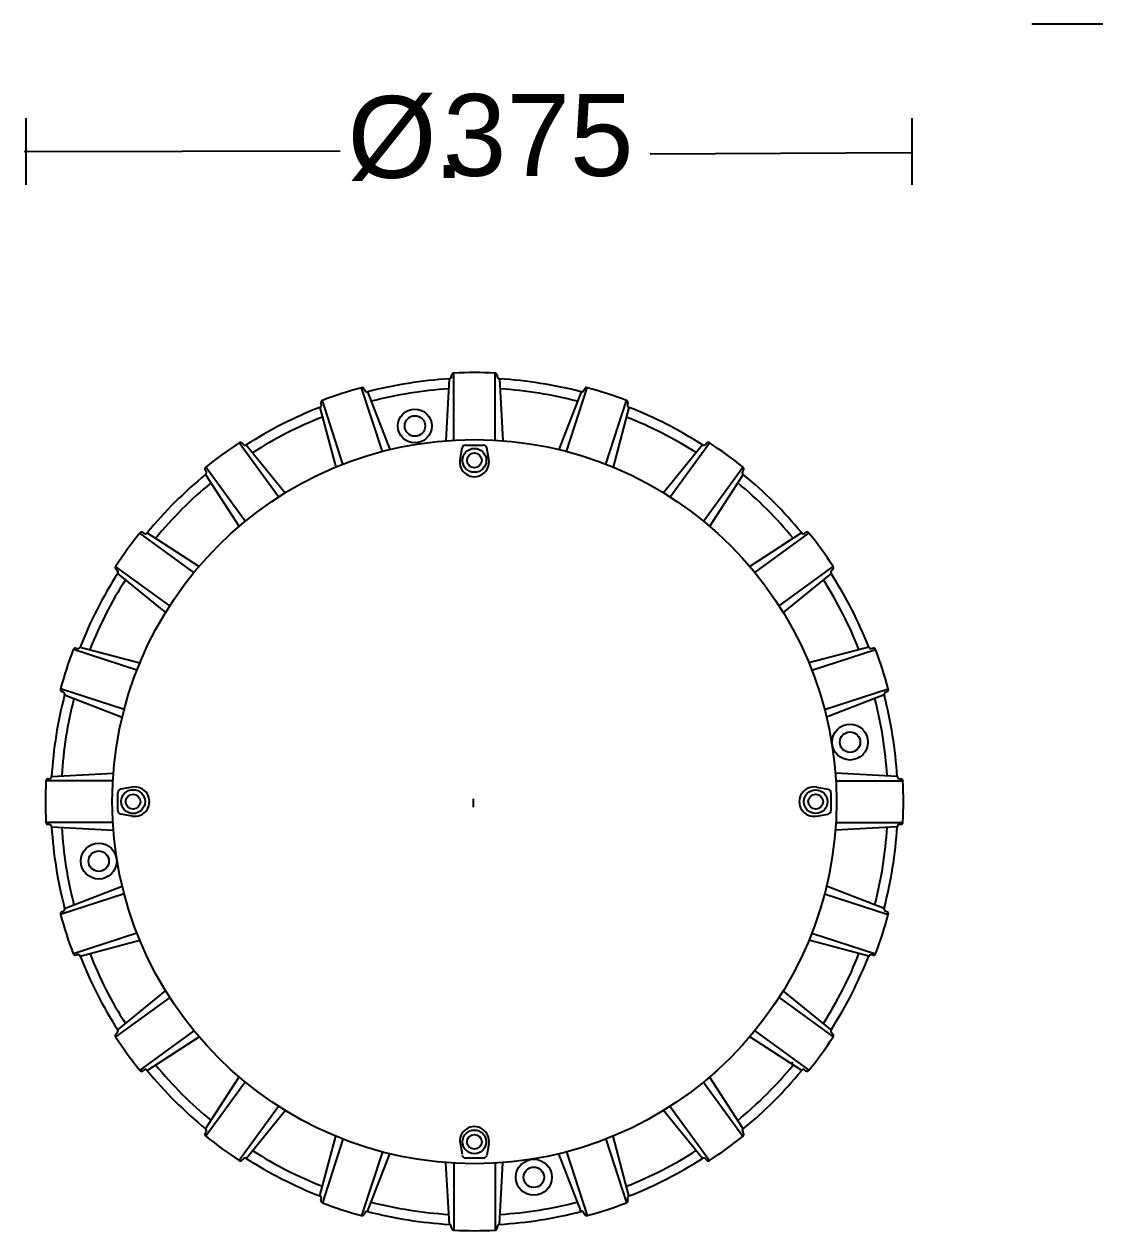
# Model space of a CAD drawing. Extents: x 0 to 223, y 0 to 319.
# Drawn here: x 63.7 to 183.9, y 0.5 to 135 of the extents above; entities that cross this region are included whole.
import ezdxf

# ---------------------------------------------------------------- set-up
doc = ezdxf.new("R2010")
doc.units = 0
doc.layers.add('LIVELLO_1', color=160, linetype='Continuous')
doc.styles.add('STD', font='txt')

# ---------------------------------------------------------------- blocks, each defined once
blk = doc.blocks.new('AI9-BLK1')
at = {"layer": 'LIVELLO_1', "color": 7}
for p, q in [((72.69, -24.86), (64.77, -24.86)), ((-47.38, -35.35), (-47.38, -42.79)), ((51.4, -35.35), (51.4, -42.79)), ((-47.58, -39.04), (-12.35, -39)), ((22.21, -39.33), (51.33, -39.16)), ((-0.18, -64.41), (-0.56, -71.29)), ((0.07, -64.15), (0.08, -64)), ((0.08, -64.01), (0.08, -64)), ((0.32, -63.77), (0.32, -63.77)), ((0.32, -71.23), (0.32, -63.77)), ((4.94, -63.77), (4.92, -63.77)), ((4.92, -63.77), (4.93, -63.77)), ((4.93, -71.23), (4.93, -63.77)), ((5.16, -64), (5.17, -64.15)), ((5.41, -64.41), (5.8, -71.29)), ((-9.95, -65.4), (-9.95, -65.39)), ((-9.94, -65.4), (-9.95, -65.4)), ((-7.64, -72.49), (-9.95, -65.4)), ((-9.29, -65.85), (-6.79, -72.27)), ((14.52, -65.85), (12.04, -72.27)), ((12.89, -72.49), (15.19, -65.4)), ((14.84, -65.68), (14.89, -65.54)), ((14.9, -65.55), (14.89, -65.54)), ((15.19, -65.4), (15.2, -65.4)), ((-14.45, -67.26), (-14.49, -67.12)), ((-14.48, -67.12), (-14.49, -67.12)), ((-14.33, -66.83), (-14.32, -66.82)), ((-12.03, -73.91), (-14.33, -66.83)), ((17.27, -73.91), (19.57, -66.83)), ((19.58, -66.83), (19.57, -66.82)), ((19.57, -66.82), (19.58, -66.82)), ((19.73, -67.12), (19.69, -67.26)), ((-14.6, -67.58), (-12.84, -74.24)), ((19.84, -67.58), (18.08, -74.24)), ((-23.58, -71.54), (-23.6, -71.55)), ((-23.6, -71.55), (-23.59, -71.54)), ((-19.21, -77.57), (-23.59, -71.54)), ((-23.26, -71.59), (-23.17, -71.7)), ((-22.82, -71.77), (-18.47, -77.11)), ((1.02, -73.4), (1.25, -72.11)), ((1.62, -71.8), (3.63, -71.8)), ((4.23, -73.4), (4, -72.11)), ((28.06, -71.77), (23.71, -77.11)), ((24.45, -77.57), (28.83, -71.54)), ((28.41, -71.7), (28.5, -71.59)), ((28.51, -71.59), (28.5, -71.59)), ((28.83, -71.54), (28.84, -71.55)), ((-27.3, -74.7), (-27.38, -74.58)), ((-27.37, -74.58), (-27.38, -74.58)), ((-27.34, -75.06), (-23.61, -80.85)), ((-27.32, -74.25), (-27.31, -74.24)), ((-22.94, -80.28), (-27.32, -74.25)), ((28.18, -80.28), (32.56, -74.25)), ((32.58, -75.05), (28.85, -80.85)), ((32.57, -74.26), (32.56, -74.24)), ((32.56, -74.24), (32.57, -74.24)), ((-34.66, -81.59), (-34.67, -81.6)), ((-34.67, -81.6), (-34.67, -81.59)), ((-28.64, -85.98), (-34.67, -81.6)), ((-34.34, -81.54), (-34.21, -81.62)), ((-33.87, -81.58), (-28.07, -85.31)), ((39.1, -81.57), (33.32, -85.31)), ((33.88, -85.98), (39.91, -81.6)), ((39.46, -81.62), (39.59, -81.54)), ((39.58, -81.55), (39.59, -81.54)), ((39.91, -81.6), (39.92, -81.6)), ((-37.38, -85.33), (-37.37, -85.32)), ((-31.35, -89.71), (-37.38, -85.33)), ((-37.21, -85.75), (-37.33, -85.65)), ((-37.33, -85.65), (-37.33, -85.65)), ((36.59, -89.71), (42.62, -85.33)), ((42.39, -86.09), (37.06, -90.45)), ((42.58, -85.65), (42.46, -85.75)), ((42.63, -85.34), (42.62, -85.32)), ((42.62, -85.32), (42.63, -85.32)), ((-37.15, -86.1), (-31.81, -90.45)), ((-42.09, -94.58), (-42.1, -94.59)), ((-42.1, -94.59), (-42.1, -94.59)), ((-35, -96.89), (-42.09, -94.59)), ((-41.8, -94.43), (-41.66, -94.47)), ((-41.34, -94.32), (-34.68, -96.08)), ((46.58, -94.32), (39.92, -96.08)), ((40.25, -96.89), (47.34, -94.59)), ((46.9, -94.47), (47.05, -94.43)), ((47.04, -94.44), (47.05, -94.43)), ((47.34, -94.59), (47.34, -94.59)), ((-43.52, -98.97), (-43.52, -98.96)), ((-36.43, -101.28), (-43.52, -98.97)), ((-43.23, -99.32), (-43.37, -99.27)), ((-43.37, -99.27), (-43.37, -99.27)), ((41.67, -101.28), (48.76, -98.97)), ((48.62, -99.27), (48.48, -99.32)), ((48.76, -98.98), (48.76, -98.96)), ((48.76, -98.96), (48.77, -98.96)), ((-43.06, -99.64), (-36.64, -102.13)), ((48.3, -99.63), (41.89, -102.13)), ((-44.51, -108.75), (-37.63, -108.36)), ((49.75, -108.74), (42.87, -108.36)), ((-45.14, -109.23), (-45.15, -109.24)), ((-45.15, -109.24), (-45.15, -109.23)), ((-37.69, -109.23), (-45.14, -109.23)), ((-44.92, -109), (-44.77, -108.99)), ((-35.52, -109.93), (-36.81, -110.16)), ((40.76, -109.93), (42.05, -110.16)), ((42.93, -109.23), (50.39, -109.23)), ((50.01, -108.99), (50.16, -109)), ((50.15, -109), (50.16, -109)), ((50.39, -109.23), (50.39, -109.24)), ((50.39, -109.24), (50.4, -109.23)), ((-37.12, -112.54), (-37.12, -110.54)), ((2.53, -112.15), (2.53, -111.23)), ((42.37, -110.54), (42.37, -112.54)), ((-35.52, -113.15), (-36.81, -112.92)), ((40.76, -113.15), (42.05, -112.92)), ((-45.14, -113.85), (-45.15, -113.84)), ((-37.69, -113.85), (-45.14, -113.85)), ((-44.77, -114.09), (-44.92, -114.08)), ((-44.91, -114.08), (-44.92, -114.08)), ((-44.51, -114.34), (-37.63, -114.72)), ((49.75, -114.33), (42.87, -114.72)), ((42.93, -113.85), (50.39, -113.85)), ((50.16, -114.08), (50.01, -114.09)), ((50.39, -113.85), (50.39, -113.84)), ((50.39, -113.84), (50.4, -113.84)), ((-43.06, -123.45), (-36.64, -120.96)), ((48.31, -123.44), (41.89, -120.96)), ((-36.43, -121.8), (-43.52, -124.11)), ((41.67, -121.8), (48.76, -124.11)), ((-43.37, -123.81), (-43.23, -123.76)), ((48.48, -123.76), (48.62, -123.81)), ((-43.52, -124.1), (-43.52, -124.12)), ((-43.52, -124.12), (-43.52, -124.11)), ((48.61, -123.81), (48.62, -123.81)), ((48.76, -124.11), (48.76, -124.12)), ((-35, -126.19), (-42.09, -128.49)), ((40.25, -126.19), (47.34, -128.49)), ((-41.33, -128.76), (-34.68, -127)), ((46.58, -128.75), (39.92, -127)), ((-42.09, -128.49), (-42.1, -128.49)), ((-41.66, -128.61), (-41.8, -128.65)), ((-41.8, -128.64), (-41.8, -128.65)), ((47.05, -128.65), (46.9, -128.61)), ((47.33, -128.5), (47.34, -128.49)), ((47.34, -128.49), (47.34, -128.49)), ((-37.14, -136.98), (-31.81, -132.63)), ((42.39, -136.98), (37.06, -132.63)), ((-31.35, -133.37), (-37.38, -137.75)), ((36.59, -133.37), (42.62, -137.75)), ((-28.64, -137.1), (-34.67, -141.48)), ((33.88, -137.1), (39.91, -141.48)), ((-37.38, -137.74), (-37.37, -137.76)), ((-37.37, -137.76), (-37.38, -137.75)), ((-37.33, -137.42), (-37.21, -137.33)), ((-33.86, -141.51), (-28.07, -137.77)), ((39.11, -141.5), (33.32, -137.77)), ((42.46, -137.33), (42.58, -137.42)), ((42.57, -137.43), (42.58, -137.42)), ((42.62, -137.75), (42.62, -137.76)), ((38, -140.74), (38.14, -140.53)), ((-34.67, -141.48), (-34.67, -141.48)), ((-34.21, -141.46), (-34.34, -141.54)), ((-34.34, -141.53), (-34.34, -141.54)), ((-27.34, -148.03), (-23.61, -142.23)), ((32.59, -148.02), (28.85, -142.23)), ((39.59, -141.54), (39.46, -141.46)), ((39.91, -141.49), (39.92, -141.48)), ((39.92, -141.48), (39.92, -141.49)), ((-22.94, -142.8), (-27.32, -148.83)), ((28.18, -142.8), (32.56, -148.83)), ((-19.21, -145.51), (-23.59, -151.54)), ((-22.81, -151.31), (-18.47, -145.97)), ((28.06, -151.31), (23.71, -145.97)), ((24.45, -145.51), (28.83, -151.54)), ((-27.38, -148.5), (-27.3, -148.38)), ((-27.33, -148.82), (-27.31, -148.83)), ((-27.31, -148.83), (-27.32, -148.83)), ((-14.6, -155.5), (-12.84, -148.84)), ((-12.03, -149.17), (-14.33, -156.26)), ((17.27, -149.17), (19.57, -156.26)), ((19.85, -155.49), (18.08, -148.84)), ((32.54, -148.38), (32.62, -148.5)), ((32.56, -148.83), (32.56, -148.83)), ((32.62, -148.5), (32.62, -148.5)), ((-7.64, -150.59), (-9.95, -157.68)), ((1.02, -149.56), (1.25, -150.85)), ((4.23, -149.68), (4, -150.97)), ((12.89, -150.59), (15.19, -157.68)), ((-23.59, -151.54), (-23.6, -151.53)), ((-23.17, -151.38), (-23.26, -151.49)), ((-23.26, -151.48), (-23.26, -151.49)), ((-9.28, -157.22), (-6.79, -150.8)), ((-0.17, -158.67), (-0.56, -151.79)), ((0.32, -151.85), (0.32, -159.31)), ((3.63, -151.28), (1.62, -151.28)), ((4.93, -151.85), (4.93, -159.31)), ((5.42, -158.67), (5.8, -151.79)), ((14.53, -157.22), (12.04, -150.8)), ((28.83, -151.54), (28.84, -151.53)), ((28.84, -151.53), (28.84, -151.54)), ((-14.49, -155.97), (-14.45, -155.82)), ((19.69, -155.82), (19.73, -155.97)), ((19.73, -155.96), (19.73, -155.97)), ((-14.34, -156.25), (-14.32, -156.26)), ((-14.32, -156.26), (-14.33, -156.26)), ((-9.59, -157.39), (-9.65, -157.54)), ((14.89, -157.54), (14.84, -157.39)), ((19.57, -156.26), (19.57, -156.26)), ((-9.95, -157.68), (-9.95, -157.68)), ((-9.65, -157.53), (-9.65, -157.54)), ((15.18, -157.68), (15.2, -157.68)), ((15.2, -157.68), (15.19, -157.69)), ((0.08, -159.08), (0.07, -158.93)), ((0.31, -159.3), (0.32, -159.31)), ((0.32, -159.31), (0.32, -159.31)), ((4.93, -159.31), (4.92, -159.31)), ((5.17, -158.93), (5.16, -159.08)), ((5.16, -159.07), (5.16, -159.08))]:
    blk.add_line(p, q, dxfattribs=at)
for centre, radius in [((-4.01, -69.66), 1.89), ((-4.01, -69.66), 1.14), ((2.62, -111.54), 40.37), ((2.62, -73.49), 1.33), ((2.62, -73.49), 0.82), ((44.5, -104.9), 2), ((44.5, -104.91), 1.14), ((-35.43, -111.54), 1.33), ((40.67, -111.54), 1.32), ((-35.43, -111.54), 0.821), ((40.67, -111.54), 0.82), ((-39.26, -118.17), 2), ((-39.26, -118.17), 1.14), ((2.62, -149.47), 1.32), ((2.62, -149.47), 0.821), ((9.25, -153.42), 2.01), ((9.25, -153.42), 1.14)]:
    blk.add_circle(centre, radius, dxfattribs=at)
for points in [[(-0.17, -64.41), (-3.28, -64.6), (-6.27, -65.07), (-9.29, -65.85)], [(-0.18, -64.41), (-0.04, -64.4), (0.07, -64.29), (0.07, -64.15)], [(-0.17, -64.41), (-0.04, -64.4), (0.06, -64.29), (0.07, -64.15)], [(4.93, -63.77), (3.33, -63.69), (1.91, -63.69), (0.32, -63.77)], [(5.17, -64.15), (5.18, -64.29), (5.28, -64.4), (5.41, -64.41)], [(14.53, -65.85), (11.52, -65.07), (8.52, -64.6), (5.41, -64.41)], [(-9.95, -65.39), (-11.49, -65.81), (-12.84, -66.25), (-14.33, -66.82)], [(-0.24, -65.53), (-1.76, -65.62), (-3.09, -65.77), (-4.59, -66.01)], [(9.83, -66.01), (8.33, -65.77), (6.99, -65.62), (5.48, -65.53)], [(14.52, -65.85), (14.66, -65.89), (14.8, -65.81), (14.84, -65.68)], [(14.53, -65.86), (14.66, -65.89), (14.79, -65.81), (14.84, -65.68)], [(19.58, -66.82), (18.08, -66.25), (16.73, -65.81), (15.19, -65.39)], [(-14.6, -67.58), (-14.47, -67.53), (-14.41, -67.39), (-14.45, -67.26)], [(-14.6, -67.58), (-14.47, -67.53), (-14.41, -67.39), (-14.45, -67.26)], [(-4.59, -66.01), (-6.09, -66.24), (-7.41, -66.52), (-8.88, -66.9)], [(14.12, -66.9), (12.65, -66.52), (11.34, -66.24), (9.83, -66.01)], [(19.69, -67.26), (19.65, -67.39), (19.72, -67.53), (19.84, -67.58)], [(-14.6, -67.58), (-17.5, -68.71), (-20.2, -70.09), (-22.82, -71.77)], [(28.06, -71.77), (25.44, -70.09), (22.74, -68.71), (19.84, -67.58)], [(-14.32, -68.66), (-15.73, -69.22), (-16.95, -69.77), (-18.31, -70.46)], [(23.55, -70.46), (22.2, -69.77), (20.97, -69.22), (19.55, -68.66)], [(-18.31, -70.46), (-19.66, -71.15), (-20.83, -71.82), (-22.11, -72.64)], [(27.35, -72.63), (26.07, -71.82), (24.91, -71.15), (23.55, -70.46)], [(-23.59, -71.54), (-24.93, -72.41), (-26.08, -73.25), (-27.32, -74.24)], [(-23.17, -71.7), (-23.09, -71.81), (-22.94, -71.84), (-22.82, -71.77)], [(1.62, -71.8), (1.43, -71.8), (1.28, -71.93), (1.25, -72.11)], [(4, -72.11), (3.97, -71.93), (3.81, -71.8), (3.63, -71.8)], [(28.06, -71.77), (28.18, -71.84), (28.33, -71.81), (28.41, -71.7)], [(28.06, -71.77), (28.17, -71.84), (28.33, -71.81), (28.41, -71.7)], [(32.57, -74.24), (31.32, -73.25), (30.17, -72.41), (28.84, -71.54)], [(-27.34, -75.05), (-29.74, -77.03), (-31.89, -79.18), (-33.87, -81.58)], [(-27.34, -75.05), (-27.24, -74.96), (-27.22, -74.81), (-27.3, -74.7)], [(-27.34, -75.06), (-27.24, -74.97), (-27.22, -74.81), (-27.3, -74.7)], [(39.11, -81.58), (37.13, -79.18), (34.99, -77.03), (32.58, -75.05)], [(-26.74, -76), (-27.91, -76.96), (-28.9, -77.86), (-29.98, -78.94)], [(35.22, -78.94), (34.15, -77.87), (33.15, -76.96), (31.98, -75.99)], [(-29.98, -78.94), (-31.05, -80.02), (-31.96, -81.01), (-32.93, -82.19)], [(38.17, -82.18), (37.19, -81.01), (36.3, -80.02), (35.22, -78.94)], [(-34.67, -81.59), (-35.67, -82.84), (-36.51, -83.99), (-37.38, -85.32)], [(-34.21, -81.62), (-34.1, -81.7), (-33.96, -81.68), (-33.86, -81.58)], [(39.1, -81.57), (39.19, -81.68), (39.35, -81.7), (39.46, -81.62)], [(39.11, -81.58), (39.2, -81.68), (39.35, -81.7), (39.46, -81.62)], [(42.63, -85.32), (41.75, -83.99), (40.92, -82.84), (39.92, -81.59)], [(-37.14, -86.09), (-38.83, -88.72), (-40.2, -91.42), (-41.34, -94.32)], [(-37.14, -86.09), (-37.08, -85.98), (-37.11, -85.83), (-37.22, -85.75)], [(-37.15, -86.1), (-37.07, -85.99), (-37.1, -85.83), (-37.22, -85.75)], [(42.46, -85.75), (42.35, -85.83), (42.32, -85.98), (42.39, -86.09)], [(46.58, -94.32), (45.44, -91.42), (44.07, -88.72), (42.39, -86.09)], [(-36.28, -86.81), (-37.1, -88.09), (-37.76, -89.26), (-38.46, -90.61)], [(43.7, -90.61), (43.01, -89.26), (42.34, -88.08), (41.53, -86.8)], [(-38.46, -90.61), (-39.14, -91.97), (-39.7, -93.19), (-40.26, -94.6)], [(45.5, -94.6), (44.94, -93.18), (44.39, -91.97), (43.7, -90.61)], [(-42.1, -94.59), (-42.67, -96.08), (-43.11, -97.43), (-43.52, -98.96)], [(-41.66, -94.47), (-41.53, -94.51), (-41.39, -94.44), (-41.34, -94.32)], [(46.58, -94.32), (46.64, -94.44), (46.77, -94.51), (46.9, -94.47)], [(46.58, -94.32), (46.63, -94.44), (46.77, -94.51), (46.9, -94.47)], [(48.77, -98.96), (48.35, -97.43), (47.91, -96.08), (47.34, -94.59)], [(-43.06, -99.64), (-43.03, -99.51), (-43.11, -99.37), (-43.24, -99.32)], [(-43.06, -99.63), (-43.03, -99.5), (-43.11, -99.37), (-43.23, -99.33)], [(48.48, -99.33), (48.35, -99.37), (48.28, -99.5), (48.3, -99.63)], [(-43.06, -99.63), (-43.85, -102.65), (-44.32, -105.64), (-44.51, -108.75)], [(-42.02, -100.04), (-42.4, -101.51), (-42.68, -102.83), (-42.91, -104.33)], [(48.16, -104.33), (47.92, -102.83), (47.65, -101.51), (47.26, -100.04)], [(49.75, -108.75), (49.57, -105.64), (49.09, -102.65), (48.3, -99.63)], [(-42.91, -104.33), (-43.15, -105.83), (-43.3, -107.17), (-43.39, -108.68)], [(48.63, -108.68), (48.54, -107.16), (48.39, -105.83), (48.16, -104.33)], [(-44.77, -108.99), (-44.63, -108.98), (-44.52, -108.88), (-44.51, -108.75)], [(49.75, -108.74), (49.76, -108.88), (49.87, -108.99), (50.01, -108.99)], [(49.75, -108.75), (49.77, -108.88), (49.87, -108.98), (50.01, -108.99)], [(-45.15, -109.23), (-45.23, -110.83), (-45.23, -112.25), (-45.15, -113.84)], [(-36.81, -110.16), (-36.99, -110.2), (-37.12, -110.35), (-37.12, -110.54)], [(42.37, -110.54), (42.37, -110.35), (42.23, -110.2), (42.05, -110.16)], [(50.4, -109.24), (50.39, -109.11), (50.29, -109.01), (50.16, -109)], [(50.4, -113.84), (50.47, -112.25), (50.47, -110.83), (50.4, -109.23)], [(-37.12, -112.54), (-37.12, -112.73), (-36.99, -112.89), (-36.81, -112.92)], [(42.05, -112.92), (42.23, -112.89), (42.37, -112.73), (42.37, -112.54)], [(-44.51, -114.33), (-44.52, -114.2), (-44.63, -114.09), (-44.77, -114.09)], [(-44.51, -114.34), (-44.51, -114.2), (-44.63, -114.09), (-44.77, -114.09)], [(-44.51, -114.33), (-44.32, -117.44), (-43.85, -120.43), (-43.06, -123.45)], [(48.3, -123.45), (49.09, -120.43), (49.57, -117.44), (49.75, -114.33)], [(50.01, -114.09), (49.87, -114.09), (49.77, -114.2), (49.75, -114.33)], [(-43.39, -114.4), (-43.3, -115.92), (-43.15, -117.25), (-42.91, -118.75)], [(48.16, -118.75), (48.39, -117.25), (48.54, -115.91), (48.64, -114.39)], [(-42.91, -118.75), (-42.68, -120.25), (-42.4, -121.57), (-42.02, -123.05)], [(47.27, -123.04), (47.65, -121.56), (47.92, -120.25), (48.16, -118.75)], [(-43.23, -123.75), (-43.11, -123.71), (-43.03, -123.58), (-43.06, -123.45)], [(48.31, -123.44), (48.27, -123.58), (48.35, -123.71), (48.48, -123.76)], [(48.3, -123.45), (48.28, -123.58), (48.35, -123.71), (48.48, -123.75)], [(-43.52, -124.11), (-43.11, -125.66), (-42.67, -127), (-42.1, -128.49)], [(47.34, -128.49), (47.91, -127), (48.35, -125.66), (48.77, -124.11)], [(-41.34, -128.75), (-41.39, -128.63), (-41.53, -128.57), (-41.66, -128.61)], [(-41.33, -128.76), (-41.38, -128.64), (-41.53, -128.57), (-41.66, -128.61)], [(-41.34, -128.75), (-40.2, -131.66), (-38.83, -134.36), (-37.14, -136.98)], [(-40.26, -128.48), (-39.69, -129.89), (-39.15, -131.11), (-38.46, -132.47)], [(42.39, -136.98), (44.07, -134.36), (45.44, -131.66), (46.58, -128.75)], [(43.7, -132.47), (44.39, -131.12), (44.94, -129.89), (45.5, -128.47)], [(46.9, -128.61), (46.77, -128.57), (46.64, -128.64), (46.58, -128.75)], [(-38.46, -132.47), (-37.77, -133.82), (-37.1, -135), (-36.28, -136.28)], [(41.53, -136.27), (42.35, -134.99), (43.01, -133.82), (43.7, -132.47)], [(-37.22, -137.33), (-37.11, -137.25), (-37.08, -137.1), (-37.14, -136.98)], [(42.39, -136.98), (42.32, -137.1), (42.35, -137.25), (42.46, -137.33)], [(42.39, -136.98), (42.32, -137.09), (42.35, -137.25), (42.46, -137.33)], [(-37.38, -137.75), (-36.51, -139.09), (-35.67, -140.24), (-34.67, -141.49)], [(39.92, -141.49), (40.92, -140.24), (41.75, -139.09), (42.63, -137.75)], [(-32.92, -140.9), (-31.95, -142.07), (-31.05, -143.06), (-29.98, -144.14)], [(35.22, -144.14), (36.29, -143.06), (37.2, -142.06), (38.17, -140.89)], [(-33.86, -141.51), (-33.95, -141.4), (-34.1, -141.38), (-34.22, -141.46)], [(-33.86, -141.5), (-33.96, -141.4), (-34.1, -141.38), (-34.21, -141.46)], [(-33.87, -141.5), (-31.89, -143.9), (-29.74, -146.05), (-27.34, -148.03)], [(32.58, -148.03), (34.99, -146.05), (37.13, -143.9), (39.11, -141.5)], [(39.46, -141.46), (39.35, -141.38), (39.2, -141.4), (39.11, -141.5)], [(-29.98, -144.14), (-28.9, -145.21), (-27.9, -146.12), (-26.73, -147.09)], [(31.98, -147.08), (33.16, -146.11), (34.15, -145.21), (35.22, -144.14)], [(-27.3, -148.37), (-27.22, -148.26), (-27.24, -148.12), (-27.34, -148.03)], [(-27.32, -148.83), (-26.08, -149.84), (-24.93, -150.67), (-23.59, -151.54)], [(28.84, -151.54), (30.17, -150.67), (31.32, -149.84), (32.57, -148.83)], [(32.59, -148.02), (32.48, -148.11), (32.46, -148.26), (32.54, -148.38)], [(32.58, -148.03), (32.48, -148.12), (32.46, -148.26), (32.54, -148.37)], [(-22.11, -150.44), (-20.83, -151.26), (-19.66, -151.93), (-18.31, -152.62)], [(23.55, -152.62), (24.91, -151.93), (26.08, -151.26), (27.36, -150.44)], [(-22.82, -151.3), (-22.94, -151.24), (-23.09, -151.27), (-23.17, -151.38)], [(-22.81, -151.31), (-22.93, -151.24), (-23.09, -151.27), (-23.17, -151.38)], [(-22.82, -151.31), (-20.2, -152.99), (-17.5, -154.37), (-14.6, -155.5)], [(1.25, -150.97), (1.28, -151.15), (1.43, -151.28), (1.62, -151.28)], [(3.63, -151.28), (3.81, -151.28), (3.97, -151.15), (4, -150.97)], [(19.84, -155.5), (22.74, -154.37), (25.44, -152.99), (28.06, -151.31)], [(-18.31, -152.62), (-16.96, -153.31), (-15.72, -153.86), (-14.31, -154.42)], [(19.56, -154.42), (20.98, -153.85), (22.19, -153.31), (23.55, -152.62)], [(-14.45, -155.82), (-14.41, -155.69), (-14.47, -155.55), (-14.6, -155.5)], [(19.85, -155.49), (19.72, -155.55), (19.65, -155.69), (19.69, -155.82)], [(19.84, -155.5), (19.72, -155.55), (19.65, -155.69), (19.69, -155.82)], [(-14.33, -156.26), (-12.84, -156.83), (-11.49, -157.27), (-9.95, -157.69)], [(-9.29, -157.22), (-9.42, -157.19), (-9.55, -157.27), (-9.59, -157.39)], [(-9.28, -157.22), (-9.41, -157.19), (-9.55, -157.27), (-9.59, -157.4)], [(-9.29, -157.22), (-6.27, -158.01), (-3.28, -158.48), (-0.17, -158.67)], [(-8.88, -156.19), (-7.4, -156.56), (-6.09, -156.83), (-4.59, -157.07)], [(-4.59, -157.07), (-3.09, -157.31), (-1.75, -157.46), (-0.23, -157.55)], [(5.41, -158.67), (8.52, -158.48), (11.52, -158.01), (14.53, -157.22)], [(5.48, -157.55), (7, -157.46), (8.33, -157.31), (9.83, -157.07)], [(9.83, -157.07), (11.34, -156.83), (12.66, -156.56), (14.13, -156.18)], [(14.84, -157.39), (14.79, -157.27), (14.66, -157.19), (14.53, -157.22)], [(15.19, -157.69), (16.73, -157.27), (18.08, -156.83), (19.58, -156.26)], [(0.07, -158.93), (0.06, -158.79), (-0.04, -158.68), (-0.17, -158.67)], [(5.41, -158.67), (5.28, -158.68), (5.18, -158.79), (5.17, -158.93)], [(5.42, -158.67), (5.28, -158.68), (5.17, -158.79), (5.17, -158.93)], [(0.32, -159.31), (1.91, -159.39), (3.33, -159.39), (4.93, -159.31)]]:
    blk.add_open_spline(points, degree=3, dxfattribs=at)
for points, knots in [([(0.32, -63.77), (0.32, -63.77), (0.32, -63.77), (0.32, -63.77), (0.19, -63.77), (0.09, -63.87), (0.08, -64)], [0, 0, 0, 0, 1, 1, 1, 2, 2, 2, 2]), ([(5.16, -64.01), (5.16, -64.01), (5.16, -64), (5.16, -64), (5.16, -63.87), (5.05, -63.77), (4.93, -63.77)], [0, 0, 0, 0, 1, 1, 1, 2, 2, 2, 2]), ([(-9.65, -65.55), (-9.65, -65.55), (-9.65, -65.54), (-9.65, -65.54), (-9.7, -65.42), (-9.83, -65.36), (-9.95, -65.39)], [0, 0, 0, 0, 1, 1, 1, 2, 2, 2, 2]), ([(-9.65, -65.54), (-9.65, -65.54), (-9.59, -65.68), (-9.59, -65.68), (-9.55, -65.81), (-9.42, -65.89), (-9.29, -65.86)], [0, 0, 0, 0, 1, 1, 1, 2, 2, 2, 2]), ([(15.2, -65.4), (15.2, -65.4), (15.19, -65.39), (15.19, -65.39), (15.07, -65.36), (14.94, -65.42), (14.89, -65.54)], [0, 0, 0, 0, 1, 1, 1, 2, 2, 2, 2]), ([(-14.32, -66.82), (-14.32, -66.82), (-14.33, -66.82), (-14.33, -66.82), (-14.45, -66.86), (-14.52, -66.99), (-14.49, -67.12)], [0, 0, 0, 0, 1, 1, 1, 2, 2, 2, 2]), ([(19.73, -67.12), (19.73, -67.12), (19.73, -67.12), (19.73, -67.12), (19.76, -66.99), (19.7, -66.86), (19.58, -66.82)], [0, 0, 0, 0, 1, 1, 1, 2, 2, 2, 2]), ([(-23.26, -71.59), (-23.26, -71.59), (-23.26, -71.59), (-23.26, -71.59), (-23.35, -71.49), (-23.49, -71.47), (-23.59, -71.54)], [0, 0, 0, 0, 1, 1, 1, 2, 2, 2, 2]), ([(28.84, -71.55), (28.84, -71.55), (28.84, -71.54), (28.84, -71.54), (28.73, -71.47), (28.59, -71.49), (28.5, -71.59)], [0, 0, 0, 0, 1, 1, 1, 2, 2, 2, 2]), ([(1.02, -73.4), (0.9, -74.04), (1.18, -74.69), (1.73, -75.04), (2.27, -75.4), (2.97, -75.4), (3.51, -75.04), (4.06, -74.69), (4.34, -74.04), (4.23, -73.4)], [0, 0, 0, 0, 1, 1, 1, 2, 2, 2, 3, 3, 3, 3]), ([(-27.31, -74.24), (-27.31, -74.24), (-27.32, -74.24), (-27.32, -74.24), (-27.42, -74.32), (-27.45, -74.47), (-27.38, -74.58)], [0, 0, 0, 0, 1, 1, 1, 2, 2, 2, 2]), ([(32.62, -74.58), (32.62, -74.58), (32.54, -74.7), (32.54, -74.7), (32.46, -74.81), (32.48, -74.96), (32.58, -75.05)], [0, 0, 0, 0, 1, 1, 1, 2, 2, 2, 2]), ([(32.62, -74.58), (32.62, -74.58), (32.62, -74.58), (32.62, -74.58), (32.69, -74.47), (32.66, -74.32), (32.57, -74.24)], [0, 0, 0, 0, 1, 1, 1, 2, 2, 2, 2]), ([(-34.34, -81.55), (-34.34, -81.55), (-34.34, -81.54), (-34.34, -81.54), (-34.45, -81.47), (-34.59, -81.49), (-34.67, -81.59)], [0, 0, 0, 0, 1, 1, 1, 2, 2, 2, 2]), ([(39.92, -81.6), (39.92, -81.6), (39.92, -81.59), (39.92, -81.59), (39.84, -81.49), (39.7, -81.47), (39.59, -81.54)], [0, 0, 0, 0, 1, 1, 1, 2, 2, 2, 2]), ([(-37.37, -85.32), (-37.37, -85.32), (-37.38, -85.32), (-37.38, -85.32), (-37.45, -85.43), (-37.43, -85.57), (-37.33, -85.65)], [0, 0, 0, 0, 1, 1, 1, 2, 2, 2, 2]), ([(42.57, -85.65), (42.57, -85.65), (42.58, -85.65), (42.58, -85.65), (42.68, -85.57), (42.69, -85.43), (42.63, -85.32)], [0, 0, 0, 0, 1, 1, 1, 2, 2, 2, 2]), ([(-41.8, -94.44), (-41.8, -94.44), (-41.8, -94.43), (-41.8, -94.43), (-41.93, -94.4), (-42.06, -94.47), (-42.1, -94.59)], [0, 0, 0, 0, 1, 1, 1, 2, 2, 2, 2]), ([(47.34, -94.59), (47.34, -94.59), (47.34, -94.59), (47.34, -94.59), (47.3, -94.47), (47.17, -94.4), (47.05, -94.43)], [0, 0, 0, 0, 1, 1, 1, 2, 2, 2, 2]), ([(-43.52, -98.96), (-43.52, -98.96), (-43.52, -98.96), (-43.52, -98.96), (-43.56, -99.09), (-43.49, -99.22), (-43.37, -99.27)], [0, 0, 0, 0, 1, 1, 1, 2, 2, 2, 2]), ([(48.61, -99.27), (48.61, -99.27), (48.62, -99.27), (48.62, -99.27), (48.74, -99.22), (48.8, -99.09), (48.77, -98.96)], [0, 0, 0, 0, 1, 1, 1, 2, 2, 2, 2]), ([(-44.91, -109), (-44.91, -109), (-44.92, -109), (-44.92, -109), (-45.04, -109.01), (-45.15, -109.11), (-45.15, -109.23)], [0, 0, 0, 0, 1, 1, 1, 2, 2, 2, 2]), ([(-35.52, -113.15), (-34.88, -113.26), (-34.23, -112.98), (-33.87, -112.44), (-33.52, -111.89), (-33.52, -111.19), (-33.87, -110.64), (-34.23, -110.1), (-34.88, -109.82), (-35.52, -109.93)], [0, 0, 0, 0, 1, 1, 1, 2, 2, 2, 3, 3, 3, 3]), ([(40.76, -109.93), (40.12, -109.82), (39.47, -110.1), (39.11, -110.64), (38.76, -111.19), (38.76, -111.89), (39.11, -112.44), (39.47, -112.98), (40.12, -113.26), (40.76, -113.15)], [0, 0, 0, 0, 1, 1, 1, 2, 2, 2, 3, 3, 3, 3]), ([(-45.15, -113.84), (-45.15, -113.84), (-45.15, -113.84), (-45.15, -113.84), (-45.15, -113.97), (-45.04, -114.08), (-44.92, -114.08)], [0, 0, 0, 0, 1, 1, 1, 2, 2, 2, 2]), ([(50.15, -114.08), (50.15, -114.08), (50.16, -114.08), (50.16, -114.08), (50.29, -114.08), (50.39, -113.97), (50.4, -113.84)], [0, 0, 0, 0, 1, 1, 1, 2, 2, 2, 2]), ([(-43.37, -123.81), (-43.37, -123.81), (-43.37, -123.81), (-43.37, -123.81), (-43.49, -123.86), (-43.56, -123.99), (-43.52, -124.11)], [0, 0, 0, 0, 1, 1, 1, 2, 2, 2, 2]), ([(48.76, -124.12), (48.76, -124.12), (48.77, -124.11), (48.77, -124.11), (48.8, -123.99), (48.74, -123.86), (48.62, -123.81)], [0, 0, 0, 0, 1, 1, 1, 2, 2, 2, 2]), ([(-42.1, -128.49), (-42.1, -128.49), (-42.1, -128.49), (-42.1, -128.49), (-42.06, -128.61), (-41.93, -128.68), (-41.8, -128.65)], [0, 0, 0, 0, 1, 1, 1, 2, 2, 2, 2]), ([(47.04, -128.64), (47.04, -128.64), (47.05, -128.65), (47.05, -128.65), (47.17, -128.68), (47.3, -128.61), (47.34, -128.49)], [0, 0, 0, 0, 1, 1, 1, 2, 2, 2, 2]), ([(-37.33, -137.43), (-37.33, -137.43), (-37.33, -137.42), (-37.33, -137.42), (-37.43, -137.51), (-37.45, -137.65), (-37.38, -137.75)], [0, 0, 0, 0, 1, 1, 1, 2, 2, 2, 2]), ([(42.62, -137.76), (42.62, -137.76), (42.63, -137.75), (42.63, -137.75), (42.69, -137.65), (42.68, -137.51), (42.58, -137.42)], [0, 0, 0, 0, 1, 1, 1, 2, 2, 2, 2]), ([(-34.67, -141.48), (-34.67, -141.48), (-34.67, -141.49), (-34.67, -141.49), (-34.59, -141.59), (-34.45, -141.61), (-34.34, -141.54)], [0, 0, 0, 0, 1, 1, 1, 2, 2, 2, 2]), ([(39.58, -141.53), (39.58, -141.53), (39.59, -141.54), (39.59, -141.54), (39.7, -141.61), (39.84, -141.59), (39.92, -141.49)], [0, 0, 0, 0, 1, 1, 1, 2, 2, 2, 2]), ([(4.23, -149.68), (4.34, -149.04), (4.06, -148.39), (3.51, -148.04), (2.97, -147.68), (2.27, -147.68), (1.73, -148.04), (1.18, -148.39), (0.9, -149.04), (1.02, -149.68)], [0, 0, 0, 0, 1, 1, 1, 2, 2, 2, 3, 3, 3, 3]), ([(-27.37, -148.5), (-27.37, -148.5), (-27.38, -148.5), (-27.38, -148.5), (-27.45, -148.61), (-27.42, -148.75), (-27.32, -148.83)], [0, 0, 0, 0, 1, 1, 1, 2, 2, 2, 2]), ([(32.56, -148.83), (32.56, -148.83), (32.57, -148.83), (32.57, -148.83), (32.66, -148.75), (32.69, -148.61), (32.62, -148.5)], [0, 0, 0, 0, 1, 1, 1, 2, 2, 2, 2]), ([(-23.6, -151.53), (-23.6, -151.53), (-23.59, -151.54), (-23.59, -151.54), (-23.49, -151.61), (-23.35, -151.59), (-23.26, -151.49)], [0, 0, 0, 0, 1, 1, 1, 2, 2, 2, 2]), ([(28.5, -151.49), (28.5, -151.49), (28.41, -151.38), (28.41, -151.38), (28.33, -151.27), (28.18, -151.24), (28.06, -151.3)], [0, 0, 0, 0, 1, 1, 1, 2, 2, 2, 2]), ([(28.51, -151.48), (28.51, -151.48), (28.5, -151.49), (28.5, -151.49), (28.59, -151.59), (28.73, -151.61), (28.84, -151.54)], [0, 0, 0, 0, 1, 1, 1, 2, 2, 2, 2]), ([(-14.48, -155.96), (-14.48, -155.96), (-14.49, -155.97), (-14.49, -155.97), (-14.52, -156.09), (-14.45, -156.21), (-14.33, -156.26)], [0, 0, 0, 0, 1, 1, 1, 2, 2, 2, 2]), ([(19.57, -156.26), (19.57, -156.26), (19.58, -156.26), (19.58, -156.26), (19.7, -156.21), (19.76, -156.09), (19.73, -155.97)], [0, 0, 0, 0, 1, 1, 1, 2, 2, 2, 2]), ([(-9.95, -157.68), (-9.95, -157.68), (-9.95, -157.69), (-9.95, -157.69), (-9.83, -157.72), (-9.7, -157.65), (-9.65, -157.54)], [0, 0, 0, 0, 1, 1, 1, 2, 2, 2, 2]), ([(14.9, -157.53), (14.9, -157.53), (14.89, -157.54), (14.89, -157.54), (14.94, -157.65), (15.07, -157.72), (15.19, -157.69)], [0, 0, 0, 0, 1, 1, 1, 2, 2, 2, 2]), ([(0.08, -159.07), (0.08, -159.07), (0.08, -159.08), (0.08, -159.08), (0.09, -159.2), (0.19, -159.31), (0.32, -159.31)], [0, 0, 0, 0, 1, 1, 1, 2, 2, 2, 2]), ([(4.92, -159.31), (4.92, -159.31), (4.93, -159.31), (4.93, -159.31), (5.05, -159.31), (5.16, -159.2), (5.16, -159.08)], [0, 0, 0, 0, 1, 1, 1, 2, 2, 2, 2])]:
    blk.add_open_spline(points, degree=3, knots=knots, dxfattribs=at)
at = {"layer": 'LIVELLO_1', "color": 7, "char_height": 9.1286, "attachment_point": 1, "style": 'STD'}
for s, insert in [('\\fArial|b0|i0;\\H9.1286;\\C7;Ø', (-11.52, -32.87)), ('\\fArial|b0|i0;\\H9.1286;\\C7;375', (-0.91, -32.65)), ('\\fArial|b0|i0;\\H9.1286;\\C7;.', (-1.97, -32.87))]:
    blk.add_mtext(s, dxfattribs=dict(at, insert=insert))

msp = doc.modelspace()

# ---------------------------------------------------------------- block references
at = {"layer": 'LIVELLO_1', "color": 7}
msp.add_blockref('AI9-BLK1', (111.260565, 159.853809), dxfattribs=at)

doc.saveas('drawing.dxf')
